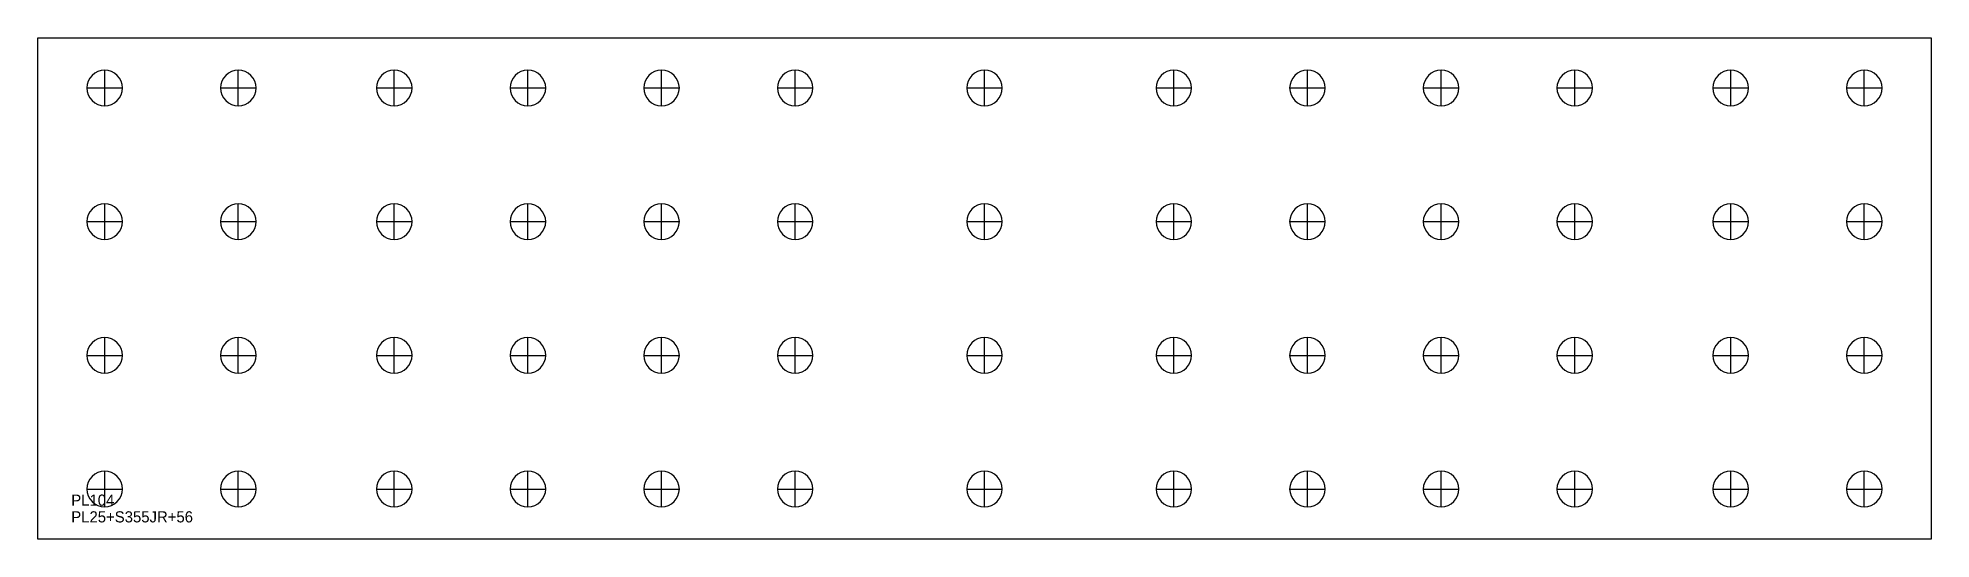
# Model space of a CAD drawing. Extents: x 0 to 1700, y 0 to 450.
import ezdxf

# ---------------------------------------------------------------- set-up
doc = ezdxf.new("R2010")
doc.units = 0
for name, color, linetype in [('30', 7, 'CONTINUOUS'), ('CUT', 7, 'CONTINUOUS'), ('SCRIBE', 3, 'CONTINUOUS'), ('TEXT', 7, 'CONTINUOUS')]:
    doc.layers.add(name, color=color, linetype=linetype)

msp = doc.modelspace()

# ---------------------------------------------------------------- linework, layer by layer
at = {"layer": '30', "color": 7, "linetype": 'CONTINUOUS'}
for p, q in [((60, 389), (60, 421)), ((180, 389), (180, 421)), ((320, 389), (320, 421)), ((440, 389), (440, 421)), ((560, 389), (560, 421)), ((680, 389), (680, 421)), ((850, 389), (850, 421)), ((1020, 389), (1020, 421)), ((1140, 389), (1140, 421)), ((1260, 389), (1260, 421)), ((1380, 389), (1380, 421)), ((1520, 389), (1520, 421)), ((1640, 389), (1640, 421)), ((44, 405), (76, 405)), ((164, 405), (196, 405)), ((304, 405), (336, 405)), ((424, 405), (456, 405)), ((544, 405), (576, 405)), ((664, 405), (696, 405)), ((834, 405), (866, 405)), ((1004, 405), (1036, 405)), ((1124, 405), (1156, 405)), ((1244, 405), (1276, 405)), ((1364, 405), (1396, 405)), ((1504, 405), (1536, 405)), ((1624, 405), (1656, 405)), ((60, 269), (60, 301)), ((180, 269), (180, 301)), ((320, 269), (320, 301)), ((440, 269), (440, 301)), ((560, 269), (560, 301)), ((680, 269), (680, 301)), ((850, 269), (850, 301)), ((1020, 269), (1020, 301)), ((1140, 269), (1140, 301)), ((1260, 269), (1260, 301)), ((1380, 269), (1380, 301)), ((1520, 269), (1520, 301)), ((1640, 269), (1640, 301)), ((44, 285), (76, 285)), ((164, 285), (196, 285)), ((304, 285), (336, 285)), ((424, 285), (456, 285)), ((544, 285), (576, 285)), ((664, 285), (696, 285)), ((834, 285), (866, 285)), ((1004, 285), (1036, 285)), ((1124, 285), (1156, 285)), ((1244, 285), (1276, 285)), ((1364, 285), (1396, 285)), ((1504, 285), (1536, 285)), ((1624, 285), (1656, 285)), ((60, 149), (60, 181)), ((180, 149), (180, 181)), ((320, 149), (320, 181)), ((440, 149), (440, 181)), ((560, 149), (560, 181)), ((680, 149), (680, 181)), ((850, 149), (850, 181)), ((1020, 149), (1020, 181)), ((1140, 149), (1140, 181)), ((1260, 149), (1260, 181)), ((1380, 149), (1380, 181)), ((1520, 149), (1520, 181)), ((1640, 149), (1640, 181)), ((44, 165), (76, 165)), ((164, 165), (196, 165)), ((304, 165), (336, 165)), ((424, 165), (456, 165)), ((544, 165), (576, 165)), ((664, 165), (696, 165)), ((834, 165), (866, 165)), ((1004, 165), (1036, 165)), ((1124, 165), (1156, 165)), ((1244, 165), (1276, 165)), ((1364, 165), (1396, 165)), ((1504, 165), (1536, 165)), ((1624, 165), (1656, 165)), ((60, 29), (60, 61)), ((180, 29), (180, 61)), ((320, 29), (320, 61)), ((440, 29), (440, 61)), ((560, 29), (560, 61)), ((680, 29), (680, 61)), ((850, 29), (850, 61)), ((1020, 29), (1020, 61)), ((1140, 29), (1140, 61)), ((1260, 29), (1260, 61)), ((1380, 29), (1380, 61)), ((1520, 29), (1520, 61)), ((1640, 29), (1640, 61)), ((44, 45), (76, 45)), ((164, 45), (196, 45)), ((304, 45), (336, 45)), ((424, 45), (456, 45)), ((544, 45), (576, 45)), ((664, 45), (696, 45)), ((834, 45), (866, 45)), ((1004, 45), (1036, 45)), ((1124, 45), (1156, 45)), ((1244, 45), (1276, 45)), ((1364, 45), (1396, 45)), ((1504, 45), (1536, 45)), ((1624, 45), (1656, 45))]:
    msp.add_line(p, q, dxfattribs=at)
for points in [[(60, 421, 1), (60, 389, 1)], [(180, 421, 1), (180, 389, 1)], [(320, 421, 1), (320, 389, 1)], [(440, 421, 1), (440, 389, 1)], [(560, 421, 1), (560, 389, 1)], [(680, 421, 1), (680, 389, 1)], [(850, 421, 1), (850, 389, 1)], [(1020, 421, 1), (1020, 389, 1)], [(1140, 421, 1), (1140, 389, 1)], [(1260, 421, 1), (1260, 389, 1)], [(1380, 421, 1), (1380, 389, 1)], [(1520, 421, 1), (1520, 389, 1)], [(1640, 421, 1), (1640, 389, 1)], [(60, 301, 1), (60, 269, 1)], [(180, 301, 1), (180, 269, 1)], [(320, 301, 1), (320, 269, 1)], [(440, 301, 1), (440, 269, 1)], [(560, 301, 1), (560, 269, 1)], [(680, 301, 1), (680, 269, 1)], [(850, 301, 1), (850, 269, 1)], [(1020, 301, 1), (1020, 269, 1)], [(1140, 301, 1), (1140, 269, 1)], [(1260, 301, 1), (1260, 269, 1)], [(1380, 301, 1), (1380, 269, 1)], [(1520, 301, 1), (1520, 269, 1)], [(1640, 301, 1), (1640, 269, 1)], [(60, 181, 1), (60, 149, 1)], [(180, 181, 1), (180, 149, 1)], [(320, 181, 1), (320, 149, 1)], [(440, 181, 1), (440, 149, 1)], [(560, 181, 1), (560, 149, 1)], [(680, 181, 1), (680, 149, 1)], [(850, 181, 1), (850, 149, 1)], [(1020, 181, 1), (1020, 149, 1)], [(1140, 181, 1), (1140, 149, 1)], [(1260, 181, 1), (1260, 149, 1)], [(1380, 181, 1), (1380, 149, 1)], [(1520, 181, 1), (1520, 149, 1)], [(1640, 181, 1), (1640, 149, 1)], [(60, 61, 1), (60, 29, 1)], [(180, 61, 1), (180, 29, 1)], [(320, 61, 1), (320, 29, 1)], [(440, 61, 1), (440, 29, 1)], [(560, 61, 1), (560, 29, 1)], [(680, 61, 1), (680, 29, 1)], [(850, 61, 1), (850, 29, 1)], [(1020, 61, 1), (1020, 29, 1)], [(1140, 61, 1), (1140, 29, 1)], [(1260, 61, 1), (1260, 29, 1)], [(1380, 61, 1), (1380, 29, 1)], [(1520, 61, 1), (1520, 29, 1)], [(1640, 61, 1), (1640, 29, 1)]]:
    msp.add_lwpolyline(points, format="xyb", close=True, dxfattribs=at)
at = {"layer": 'CUT', "color": 7, "linetype": 'CONTINUOUS'}
msp.add_lwpolyline([(0, 0), (0, 450), (1700, 450), (1700, 0)], close=True, dxfattribs=at)

# ---------------------------------------------------------------- texts
at = {"layer": 'SCRIBE', "color": 3}
msp.add_text('PL104', height=10, dxfattribs=at).set_placement((30, 30))
at = {"layer": 'TEXT', "color": 7}
msp.add_text('PL25+S355JR+56', height=10, dxfattribs=at).set_placement((30, 15))

doc.saveas('drawing.dxf')
